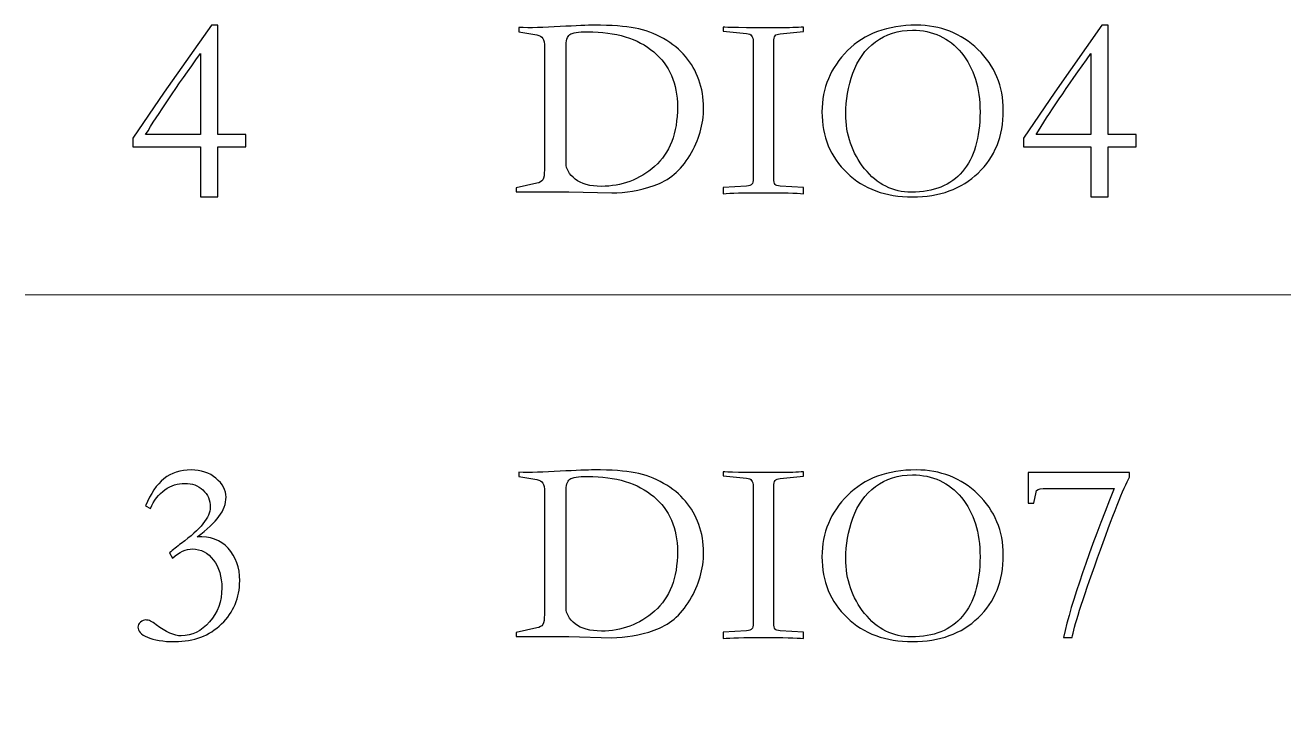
# Model space of a CAD drawing. Header units: millimetres. Extents: x 242 to 1026, y -183 to 372.
# Drawn here: x 504.27 to 517.2, y 223.19 to 230.33 of the extents above; entities that cross this region are included whole.
import ezdxf

# ---------------------------------------------------------------- set-up
doc = ezdxf.new("R2010")
doc.units = ezdxf.units.MM
doc.header["$LTSCALE"] = 30.734
doc.layers.add('layer 1', color=7, linetype='CONTINUOUS')

msp = doc.modelspace()

# ---------------------------------------------------------------- linework, layer by layer
at = {"layer": 'layer 1'}
for points, knots in [([(506.184, 230.327), (506.184, 230.327), (506.249, 230.327), (506.249, 230.327), (506.249, 230.327), (506.249, 230.327), (506.249, 229.203), (506.249, 229.203), (506.249, 229.203), (506.249, 229.203), (506.536, 229.203), (506.536, 229.203), (506.536, 229.203), (506.536, 229.203), (506.536, 229.078), (506.536, 229.078), (506.536, 229.078), (506.536, 229.078), (506.249, 229.078), (506.249, 229.078), (506.249, 229.078), (506.249, 229.078), (506.249, 228.563), (506.249, 228.563), (506.249, 228.563), (506.249, 228.563), (506.07, 228.563), (506.07, 228.563), (506.07, 228.563), (506.07, 228.563), (506.07, 229.078), (506.07, 229.078), (506.07, 229.078), (506.07, 229.078), (505.377, 229.078), (505.377, 229.078), (505.377, 229.078), (505.377, 229.078), (505.377, 229.168), (505.377, 229.168), (505.377, 229.168), (505.377, 229.168), (505.699, 229.639), (505.699, 229.639), (505.699, 229.639), (505.699, 229.639), (506.184, 230.327), (506.184, 230.327)], [0, 0, 0, 0, 0.076923, 0.076923, 0.076923, 0.076923, 0.153846, 0.153846, 0.153846, 0.153846, 0.230769, 0.230769, 0.230769, 0.230769, 0.307692, 0.307692, 0.307692, 0.307692, 0.384615, 0.384615, 0.384615, 0.384615, 0.461538, 0.461538, 0.461538, 0.461538, 0.538462, 0.538462, 0.538462, 0.538462, 0.615385, 0.615385, 0.615385, 0.615385, 0.692308, 0.692308, 0.692308, 0.692308, 0.769231, 0.769231, 0.769231, 0.769231, 0.846154, 0.846154, 0.846154, 0.846154, 1, 1, 1, 1]), ([(509.603, 230.1), (509.603, 230.143), (509.598, 230.174), (509.587, 230.192), (509.587, 230.192), (509.576, 230.21), (509.555, 230.222), (509.525, 230.227), (509.525, 230.227), (509.525, 230.227), (509.34, 230.259), (509.34, 230.259), (509.34, 230.259), (509.34, 230.259), (509.34, 230.303), (509.34, 230.303), (509.34, 230.303), (509.456, 230.299), (509.597, 230.302), (509.763, 230.312), (509.763, 230.312), (509.929, 230.322), (510.047, 230.327), (510.115, 230.327), (510.115, 230.327), (510.292, 230.327), (510.432, 230.317), (510.535, 230.297), (510.535, 230.297), (510.638, 230.278), (510.735, 230.241), (510.826, 230.189), (510.826, 230.189), (510.918, 230.137), (510.993, 230.076), (511.051, 230.006), (511.051, 230.006), (511.11, 229.937), (511.156, 229.857), (511.188, 229.766), (511.188, 229.766), (511.221, 229.676), (511.237, 229.58), (511.237, 229.479), (511.237, 229.479), (511.237, 229.309), (511.19, 229.146), (511.096, 228.99), (511.096, 228.99), (511.002, 228.834), (510.88, 228.731), (510.73, 228.68), (510.73, 228.68), (510.58, 228.629), (510.435, 228.604), (510.294, 228.604), (510.294, 228.604), (510.294, 228.604), (509.855, 228.615), (509.855, 228.615), (509.855, 228.615), (509.855, 228.615), (509.313, 228.615), (509.313, 228.615), (509.313, 228.615), (509.313, 228.615), (509.313, 228.658), (509.313, 228.658), (509.313, 228.658), (509.313, 228.658), (509.525, 228.704), (509.525, 228.704), (509.525, 228.704), (509.554, 228.71), (509.574, 228.722), (509.586, 228.74), (509.586, 228.74), (509.597, 228.758), (509.603, 228.792), (509.603, 228.843), (509.603, 228.843), (509.603, 228.843), (509.603, 230.1), (509.603, 230.1)], [0, 0, 0, 0, 0.045455, 0.045455, 0.045455, 0.045455, 0.090909, 0.090909, 0.090909, 0.090909, 0.136364, 0.136364, 0.136364, 0.136364, 0.181818, 0.181818, 0.181818, 0.181818, 0.227273, 0.227273, 0.227273, 0.227273, 0.272727, 0.272727, 0.272727, 0.272727, 0.318182, 0.318182, 0.318182, 0.318182, 0.363636, 0.363636, 0.363636, 0.363636, 0.409091, 0.409091, 0.409091, 0.409091, 0.454545, 0.454545, 0.454545, 0.454545, 0.5, 0.5, 0.5, 0.5, 0.545455, 0.545455, 0.545455, 0.545455, 0.590909, 0.590909, 0.590909, 0.590909, 0.636364, 0.636364, 0.636364, 0.636364, 0.681818, 0.681818, 0.681818, 0.681818, 0.727273, 0.727273, 0.727273, 0.727273, 0.772727, 0.772727, 0.772727, 0.772727, 0.818182, 0.818182, 0.818182, 0.818182, 0.863636, 0.863636, 0.863636, 0.863636, 0.909091, 0.909091, 0.909091, 0.909091, 1, 1, 1, 1]), ([(509.825, 228.908), (509.825, 228.85), (509.857, 228.796), (509.919, 228.746), (509.919, 228.746), (509.981, 228.697), (510.071, 228.672), (510.188, 228.672), (510.188, 228.672), (510.396, 228.672), (510.578, 228.74), (510.734, 228.876), (510.734, 228.876), (510.891, 229.013), (510.969, 229.217), (510.969, 229.49), (510.969, 229.49), (510.969, 229.728), (510.887, 229.916), (510.725, 230.054), (510.725, 230.054), (510.562, 230.191), (510.337, 230.259), (510.048, 230.259), (510.048, 230.259), (509.95, 230.259), (509.889, 230.25), (509.863, 230.231), (509.863, 230.231), (509.838, 230.212), (509.825, 230.168), (509.825, 230.1), (509.825, 230.1), (509.825, 230.1), (509.825, 228.908), (509.825, 228.908)], [0, 0, 0, 0, 0.1, 0.1, 0.1, 0.1, 0.2, 0.2, 0.2, 0.2, 0.3, 0.3, 0.3, 0.3, 0.4, 0.4, 0.4, 0.4, 0.5, 0.5, 0.5, 0.5, 0.6, 0.6, 0.6, 0.6, 0.7, 0.7, 0.7, 0.7, 0.8, 0.8, 0.8, 0.8, 1, 1, 1, 1]), ([(511.746, 228.753), (511.746, 228.753), (511.746, 230.154), (511.746, 230.154), (511.746, 230.154), (511.746, 230.185), (511.741, 230.206), (511.731, 230.219), (511.731, 230.219), (511.721, 230.232), (511.704, 230.239), (511.679, 230.241), (511.679, 230.241), (511.679, 230.241), (511.44, 230.265), (511.44, 230.265), (511.44, 230.265), (511.44, 230.265), (511.44, 230.308), (511.44, 230.308), (511.44, 230.308), (511.46, 230.303), (511.65, 230.3), (512.009, 230.3), (512.009, 230.3), (512.116, 230.3), (512.201, 230.303), (512.264, 230.308), (512.264, 230.308), (512.264, 230.308), (512.264, 230.262), (512.264, 230.262), (512.264, 230.262), (512.264, 230.262), (512.025, 230.238), (512.025, 230.238), (512.025, 230.238), (512, 230.236), (511.982, 230.23), (511.972, 230.219), (511.972, 230.219), (511.963, 230.208), (511.958, 230.186), (511.958, 230.154), (511.958, 230.154), (511.958, 230.154), (511.958, 228.753), (511.958, 228.753), (511.958, 228.753), (511.958, 228.722), (511.962, 228.702), (511.971, 228.692), (511.971, 228.692), (511.98, 228.682), (511.998, 228.676), (512.025, 228.675), (512.025, 228.675), (512.025, 228.675), (512.264, 228.661), (512.264, 228.661), (512.264, 228.661), (512.264, 228.661), (512.264, 228.596), (512.264, 228.596), (512.264, 228.596), (512.192, 228.603), (512.054, 228.607), (511.852, 228.607), (511.852, 228.607), (511.65, 228.607), (511.512, 228.603), (511.44, 228.596), (511.44, 228.596), (511.44, 228.596), (511.44, 228.661), (511.44, 228.661), (511.44, 228.661), (511.44, 228.661), (511.679, 228.675), (511.679, 228.675), (511.679, 228.675), (511.706, 228.678), (511.724, 228.685), (511.733, 228.694), (511.733, 228.694), (511.742, 228.703), (511.746, 228.722), (511.746, 228.753)], [0, 0, 0, 0, 0.043478, 0.043478, 0.043478, 0.043478, 0.086957, 0.086957, 0.086957, 0.086957, 0.130435, 0.130435, 0.130435, 0.130435, 0.173913, 0.173913, 0.173913, 0.173913, 0.217391, 0.217391, 0.217391, 0.217391, 0.26087, 0.26087, 0.26087, 0.26087, 0.304348, 0.304348, 0.304348, 0.304348, 0.347826, 0.347826, 0.347826, 0.347826, 0.391304, 0.391304, 0.391304, 0.391304, 0.434783, 0.434783, 0.434783, 0.434783, 0.478261, 0.478261, 0.478261, 0.478261, 0.521739, 0.521739, 0.521739, 0.521739, 0.565217, 0.565217, 0.565217, 0.565217, 0.608696, 0.608696, 0.608696, 0.608696, 0.652174, 0.652174, 0.652174, 0.652174, 0.695652, 0.695652, 0.695652, 0.695652, 0.73913, 0.73913, 0.73913, 0.73913, 0.782609, 0.782609, 0.782609, 0.782609, 0.826087, 0.826087, 0.826087, 0.826087, 0.869565, 0.869565, 0.869565, 0.869565, 0.913043, 0.913043, 0.913043, 0.913043, 1, 1, 1, 1]), ([(513.383, 228.563), (513.106, 228.563), (512.882, 228.646), (512.711, 228.81), (512.711, 228.81), (512.539, 228.974), (512.453, 229.183), (512.453, 229.436), (512.453, 229.436), (512.453, 229.682), (512.541, 229.891), (512.716, 230.066), (512.716, 230.066), (512.891, 230.24), (513.126, 230.327), (513.421, 230.327), (513.421, 230.327), (513.67, 230.327), (513.881, 230.244), (514.055, 230.077), (514.055, 230.077), (514.228, 229.91), (514.315, 229.701), (514.315, 229.452), (514.315, 229.452), (514.315, 229.187), (514.229, 228.972), (514.057, 228.809), (514.057, 228.809), (513.886, 228.645), (513.661, 228.563), (513.383, 228.563)], [0, 0, 0, 0, 0.111111, 0.111111, 0.111111, 0.111111, 0.222222, 0.222222, 0.222222, 0.222222, 0.333333, 0.333333, 0.333333, 0.333333, 0.444444, 0.444444, 0.444444, 0.444444, 0.555556, 0.555556, 0.555556, 0.555556, 0.666667, 0.666667, 0.666667, 0.666667, 0.777778, 0.777778, 0.777778, 0.777778, 1, 1, 1, 1]), ([(512.697, 229.417), (512.697, 229.202), (512.762, 229.014), (512.891, 228.853), (512.891, 228.853), (513.02, 228.693), (513.18, 228.612), (513.372, 228.612), (513.372, 228.612), (513.601, 228.612), (513.776, 228.683), (513.896, 228.824), (513.896, 228.824), (514.016, 228.964), (514.076, 229.169), (514.076, 229.436), (514.076, 229.436), (514.076, 229.685), (514.013, 229.887), (513.885, 230.043), (513.885, 230.043), (513.758, 230.198), (513.59, 230.276), (513.383, 230.276), (513.383, 230.276), (513.235, 230.276), (513.108, 230.236), (513.002, 230.157), (513.002, 230.157), (512.896, 230.077), (512.819, 229.969), (512.77, 229.833), (512.77, 229.833), (512.722, 229.696), (512.697, 229.558), (512.697, 229.417)], [0, 0, 0, 0, 0.1, 0.1, 0.1, 0.1, 0.2, 0.2, 0.2, 0.2, 0.3, 0.3, 0.3, 0.3, 0.4, 0.4, 0.4, 0.4, 0.5, 0.5, 0.5, 0.5, 0.6, 0.6, 0.6, 0.6, 0.7, 0.7, 0.7, 0.7, 0.8, 0.8, 0.8, 0.8, 1, 1, 1, 1]), ([(515.328, 230.327), (515.328, 230.327), (515.393, 230.327), (515.393, 230.327), (515.393, 230.327), (515.393, 230.327), (515.393, 229.203), (515.393, 229.203), (515.393, 229.203), (515.393, 229.203), (515.68, 229.203), (515.68, 229.203), (515.68, 229.203), (515.68, 229.203), (515.68, 229.078), (515.68, 229.078), (515.68, 229.078), (515.68, 229.078), (515.393, 229.078), (515.393, 229.078), (515.393, 229.078), (515.393, 229.078), (515.393, 228.563), (515.393, 228.563), (515.393, 228.563), (515.393, 228.563), (515.214, 228.563), (515.214, 228.563), (515.214, 228.563), (515.214, 228.563), (515.214, 229.078), (515.214, 229.078), (515.214, 229.078), (515.214, 229.078), (514.521, 229.078), (514.521, 229.078), (514.521, 229.078), (514.521, 229.078), (514.521, 229.168), (514.521, 229.168), (514.521, 229.168), (514.521, 229.168), (514.843, 229.639), (514.843, 229.639), (514.843, 229.639), (514.843, 229.639), (515.328, 230.327), (515.328, 230.327)], [0, 0, 0, 0, 0.076923, 0.076923, 0.076923, 0.076923, 0.153846, 0.153846, 0.153846, 0.153846, 0.230769, 0.230769, 0.230769, 0.230769, 0.307692, 0.307692, 0.307692, 0.307692, 0.384615, 0.384615, 0.384615, 0.384615, 0.461538, 0.461538, 0.461538, 0.461538, 0.538462, 0.538462, 0.538462, 0.538462, 0.615385, 0.615385, 0.615385, 0.615385, 0.692308, 0.692308, 0.692308, 0.692308, 0.769231, 0.769231, 0.769231, 0.769231, 0.846154, 0.846154, 0.846154, 0.846154, 1, 1, 1, 1]), ([(506.07, 229.203), (506.07, 229.203), (506.07, 230.035), (506.07, 230.035), (506.07, 230.035), (505.825, 229.693), (505.637, 229.416), (505.507, 229.203), (505.507, 229.203), (505.507, 229.203), (506.07, 229.203), (506.07, 229.203)], [0, 0, 0, 0, 0.25, 0.25, 0.25, 0.25, 0.5, 0.5, 0.5, 0.5, 1, 1, 1, 1]), ([(515.214, 229.203), (515.214, 229.203), (515.214, 230.035), (515.214, 230.035), (515.214, 230.035), (514.969, 229.693), (514.781, 229.416), (514.651, 229.203), (514.651, 229.203), (514.651, 229.203), (515.214, 229.203), (515.214, 229.203)], [0, 0, 0, 0, 0.25, 0.25, 0.25, 0.25, 0.5, 0.5, 0.5, 0.5, 1, 1, 1, 1]), ([(505.556, 225.365), (505.556, 225.365), (505.507, 225.392), (505.507, 225.392), (505.507, 225.392), (505.559, 225.517), (505.622, 225.609), (505.696, 225.67), (505.696, 225.67), (505.771, 225.73), (505.864, 225.76), (505.976, 225.76), (505.976, 225.76), (506.077, 225.76), (506.162, 225.731), (506.23, 225.674), (506.23, 225.674), (506.299, 225.616), (506.333, 225.552), (506.333, 225.481), (506.333, 225.481), (506.333, 225.411), (506.309, 225.344), (506.261, 225.281), (506.261, 225.281), (506.213, 225.218), (506.139, 225.148), (506.038, 225.072), (506.038, 225.072), (506.17, 225.081), (506.275, 225.042), (506.355, 224.956), (506.355, 224.956), (506.434, 224.869), (506.474, 224.758), (506.474, 224.622), (506.474, 224.622), (506.474, 224.447), (506.412, 224.299), (506.287, 224.178), (506.287, 224.178), (506.162, 224.057), (506.003, 223.997), (505.81, 223.997), (505.81, 223.997), (505.686, 223.997), (505.591, 224.012), (505.526, 224.041), (505.526, 224.041), (505.461, 224.071), (505.428, 224.106), (505.428, 224.146), (505.428, 224.146), (505.428, 224.164), (505.437, 224.18), (505.454, 224.196), (505.454, 224.196), (505.471, 224.211), (505.49, 224.219), (505.51, 224.219), (505.51, 224.219), (505.54, 224.219), (505.575, 224.203), (505.615, 224.17), (505.615, 224.17), (505.716, 224.094), (505.802, 224.056), (505.873, 224.056), (505.873, 224.056), (505.983, 224.056), (506.08, 224.104), (506.164, 224.2), (506.164, 224.2), (506.248, 224.296), (506.29, 224.412), (506.29, 224.549), (506.29, 224.549), (506.29, 224.665), (506.261, 224.76), (506.204, 224.835), (506.204, 224.835), (506.148, 224.91), (506.076, 224.948), (505.989, 224.948), (505.989, 224.948), (505.922, 224.948), (505.854, 224.917), (505.783, 224.855), (505.783, 224.855), (505.783, 224.855), (505.753, 224.907), (505.753, 224.907), (505.753, 224.907), (505.789, 224.939), (505.829, 224.972), (505.873, 225.005), (505.873, 225.005), (506.071, 225.151), (506.171, 225.275), (506.171, 225.376), (506.171, 225.376), (506.171, 225.45), (506.146, 225.509), (506.096, 225.554), (506.096, 225.554), (506.046, 225.6), (505.985, 225.622), (505.91, 225.622), (505.91, 225.622), (505.838, 225.622), (505.77, 225.6), (505.706, 225.556), (505.706, 225.556), (505.642, 225.512), (505.592, 225.448), (505.556, 225.365)], [0, 0, 0, 0, 0.033333, 0.033333, 0.033333, 0.033333, 0.066667, 0.066667, 0.066667, 0.066667, 0.1, 0.1, 0.1, 0.1, 0.133333, 0.133333, 0.133333, 0.133333, 0.166667, 0.166667, 0.166667, 0.166667, 0.2, 0.2, 0.2, 0.2, 0.233333, 0.233333, 0.233333, 0.233333, 0.266667, 0.266667, 0.266667, 0.266667, 0.3, 0.3, 0.3, 0.3, 0.333333, 0.333333, 0.333333, 0.333333, 0.366667, 0.366667, 0.366667, 0.366667, 0.4, 0.4, 0.4, 0.4, 0.433333, 0.433333, 0.433333, 0.433333, 0.466667, 0.466667, 0.466667, 0.466667, 0.5, 0.5, 0.5, 0.5, 0.533333, 0.533333, 0.533333, 0.533333, 0.566667, 0.566667, 0.566667, 0.566667, 0.6, 0.6, 0.6, 0.6, 0.633333, 0.633333, 0.633333, 0.633333, 0.666667, 0.666667, 0.666667, 0.666667, 0.7, 0.7, 0.7, 0.7, 0.733333, 0.733333, 0.733333, 0.733333, 0.766667, 0.766667, 0.766667, 0.766667, 0.8, 0.8, 0.8, 0.8, 0.833333, 0.833333, 0.833333, 0.833333, 0.866667, 0.866667, 0.866667, 0.866667, 0.9, 0.9, 0.9, 0.9, 0.933333, 0.933333, 0.933333, 0.933333, 1, 1, 1, 1]), ([(509.603, 225.533), (509.603, 225.576), (509.598, 225.607), (509.587, 225.625), (509.587, 225.625), (509.576, 225.643), (509.555, 225.655), (509.525, 225.66), (509.525, 225.66), (509.525, 225.66), (509.34, 225.693), (509.34, 225.693), (509.34, 225.693), (509.34, 225.693), (509.34, 225.736), (509.34, 225.736), (509.34, 225.736), (509.456, 225.732), (509.597, 225.736), (509.763, 225.746), (509.763, 225.746), (509.929, 225.755), (510.047, 225.76), (510.115, 225.76), (510.115, 225.76), (510.292, 225.76), (510.432, 225.75), (510.535, 225.731), (510.535, 225.731), (510.638, 225.711), (510.735, 225.675), (510.826, 225.622), (510.826, 225.622), (510.918, 225.57), (510.993, 225.509), (511.051, 225.439), (511.051, 225.439), (511.11, 225.37), (511.156, 225.29), (511.188, 225.2), (511.188, 225.2), (511.221, 225.109), (511.237, 225.014), (511.237, 224.912), (511.237, 224.912), (511.237, 224.743), (511.19, 224.58), (511.096, 224.423), (511.096, 224.423), (511.002, 224.267), (510.88, 224.164), (510.73, 224.113), (510.73, 224.113), (510.58, 224.063), (510.435, 224.037), (510.294, 224.037), (510.294, 224.037), (510.294, 224.037), (509.855, 224.048), (509.855, 224.048), (509.855, 224.048), (509.855, 224.048), (509.313, 224.048), (509.313, 224.048), (509.313, 224.048), (509.313, 224.048), (509.313, 224.091), (509.313, 224.091), (509.313, 224.091), (509.313, 224.091), (509.525, 224.138), (509.525, 224.138), (509.525, 224.138), (509.554, 224.143), (509.574, 224.155), (509.586, 224.173), (509.586, 224.173), (509.597, 224.191), (509.603, 224.225), (509.603, 224.276), (509.603, 224.276), (509.603, 224.276), (509.603, 225.533), (509.603, 225.533)], [0, 0, 0, 0, 0.045455, 0.045455, 0.045455, 0.045455, 0.090909, 0.090909, 0.090909, 0.090909, 0.136364, 0.136364, 0.136364, 0.136364, 0.181818, 0.181818, 0.181818, 0.181818, 0.227273, 0.227273, 0.227273, 0.227273, 0.272727, 0.272727, 0.272727, 0.272727, 0.318182, 0.318182, 0.318182, 0.318182, 0.363636, 0.363636, 0.363636, 0.363636, 0.409091, 0.409091, 0.409091, 0.409091, 0.454545, 0.454545, 0.454545, 0.454545, 0.5, 0.5, 0.5, 0.5, 0.545455, 0.545455, 0.545455, 0.545455, 0.590909, 0.590909, 0.590909, 0.590909, 0.636364, 0.636364, 0.636364, 0.636364, 0.681818, 0.681818, 0.681818, 0.681818, 0.727273, 0.727273, 0.727273, 0.727273, 0.772727, 0.772727, 0.772727, 0.772727, 0.818182, 0.818182, 0.818182, 0.818182, 0.863636, 0.863636, 0.863636, 0.863636, 0.909091, 0.909091, 0.909091, 0.909091, 1, 1, 1, 1]), ([(509.825, 224.341), (509.825, 224.283), (509.857, 224.229), (509.919, 224.179), (509.919, 224.179), (509.981, 224.13), (510.071, 224.105), (510.188, 224.105), (510.188, 224.105), (510.396, 224.105), (510.578, 224.173), (510.734, 224.31), (510.734, 224.31), (510.891, 224.446), (510.969, 224.65), (510.969, 224.923), (510.969, 224.923), (510.969, 225.162), (510.887, 225.349), (510.725, 225.487), (510.725, 225.487), (510.562, 225.624), (510.337, 225.693), (510.048, 225.693), (510.048, 225.693), (509.95, 225.693), (509.889, 225.683), (509.863, 225.664), (509.863, 225.664), (509.838, 225.645), (509.825, 225.601), (509.825, 225.533), (509.825, 225.533), (509.825, 225.533), (509.825, 224.341), (509.825, 224.341)], [0, 0, 0, 0, 0.1, 0.1, 0.1, 0.1, 0.2, 0.2, 0.2, 0.2, 0.3, 0.3, 0.3, 0.3, 0.4, 0.4, 0.4, 0.4, 0.5, 0.5, 0.5, 0.5, 0.6, 0.6, 0.6, 0.6, 0.7, 0.7, 0.7, 0.7, 0.8, 0.8, 0.8, 0.8, 1, 1, 1, 1]), ([(511.746, 224.186), (511.746, 224.186), (511.746, 225.587), (511.746, 225.587), (511.746, 225.587), (511.746, 225.618), (511.741, 225.639), (511.731, 225.652), (511.731, 225.652), (511.721, 225.665), (511.704, 225.672), (511.679, 225.674), (511.679, 225.674), (511.679, 225.674), (511.44, 225.698), (511.44, 225.698), (511.44, 225.698), (511.44, 225.698), (511.44, 225.741), (511.44, 225.741), (511.44, 225.741), (511.46, 225.736), (511.65, 225.733), (512.009, 225.733), (512.009, 225.733), (512.116, 225.733), (512.201, 225.736), (512.264, 225.741), (512.264, 225.741), (512.264, 225.741), (512.264, 225.695), (512.264, 225.695), (512.264, 225.695), (512.264, 225.695), (512.025, 225.671), (512.025, 225.671), (512.025, 225.671), (512, 225.669), (511.982, 225.663), (511.972, 225.652), (511.972, 225.652), (511.963, 225.641), (511.958, 225.619), (511.958, 225.587), (511.958, 225.587), (511.958, 225.587), (511.958, 224.186), (511.958, 224.186), (511.958, 224.186), (511.958, 224.156), (511.962, 224.135), (511.971, 224.125), (511.971, 224.125), (511.98, 224.115), (511.998, 224.11), (512.025, 224.108), (512.025, 224.108), (512.025, 224.108), (512.264, 224.094), (512.264, 224.094), (512.264, 224.094), (512.264, 224.094), (512.264, 224.029), (512.264, 224.029), (512.264, 224.029), (512.192, 224.036), (512.054, 224.04), (511.852, 224.04), (511.852, 224.04), (511.65, 224.04), (511.512, 224.036), (511.44, 224.029), (511.44, 224.029), (511.44, 224.029), (511.44, 224.094), (511.44, 224.094), (511.44, 224.094), (511.44, 224.094), (511.679, 224.108), (511.679, 224.108), (511.679, 224.108), (511.706, 224.111), (511.724, 224.118), (511.733, 224.127), (511.733, 224.127), (511.742, 224.136), (511.746, 224.156), (511.746, 224.186)], [0, 0, 0, 0, 0.043478, 0.043478, 0.043478, 0.043478, 0.086957, 0.086957, 0.086957, 0.086957, 0.130435, 0.130435, 0.130435, 0.130435, 0.173913, 0.173913, 0.173913, 0.173913, 0.217391, 0.217391, 0.217391, 0.217391, 0.26087, 0.26087, 0.26087, 0.26087, 0.304348, 0.304348, 0.304348, 0.304348, 0.347826, 0.347826, 0.347826, 0.347826, 0.391304, 0.391304, 0.391304, 0.391304, 0.434783, 0.434783, 0.434783, 0.434783, 0.478261, 0.478261, 0.478261, 0.478261, 0.521739, 0.521739, 0.521739, 0.521739, 0.565217, 0.565217, 0.565217, 0.565217, 0.608696, 0.608696, 0.608696, 0.608696, 0.652174, 0.652174, 0.652174, 0.652174, 0.695652, 0.695652, 0.695652, 0.695652, 0.73913, 0.73913, 0.73913, 0.73913, 0.782609, 0.782609, 0.782609, 0.782609, 0.826087, 0.826087, 0.826087, 0.826087, 0.869565, 0.869565, 0.869565, 0.869565, 0.913043, 0.913043, 0.913043, 0.913043, 1, 1, 1, 1]), ([(513.383, 223.997), (513.106, 223.997), (512.882, 224.079), (512.711, 224.243), (512.711, 224.243), (512.539, 224.408), (512.453, 224.616), (512.453, 224.869), (512.453, 224.869), (512.453, 225.115), (512.541, 225.325), (512.716, 225.499), (512.716, 225.499), (512.891, 225.673), (513.126, 225.76), (513.421, 225.76), (513.421, 225.76), (513.67, 225.76), (513.881, 225.677), (514.055, 225.51), (514.055, 225.51), (514.228, 225.343), (514.315, 225.135), (514.315, 224.885), (514.315, 224.885), (514.315, 224.62), (514.229, 224.405), (514.057, 224.242), (514.057, 224.242), (513.886, 224.078), (513.661, 223.997), (513.383, 223.997)], [0, 0, 0, 0, 0.111111, 0.111111, 0.111111, 0.111111, 0.222222, 0.222222, 0.222222, 0.222222, 0.333333, 0.333333, 0.333333, 0.333333, 0.444444, 0.444444, 0.444444, 0.444444, 0.555556, 0.555556, 0.555556, 0.555556, 0.666667, 0.666667, 0.666667, 0.666667, 0.777778, 0.777778, 0.777778, 0.777778, 1, 1, 1, 1]), ([(512.697, 224.85), (512.697, 224.635), (512.762, 224.447), (512.891, 224.286), (512.891, 224.286), (513.02, 224.126), (513.18, 224.045), (513.372, 224.045), (513.372, 224.045), (513.601, 224.045), (513.776, 224.116), (513.896, 224.257), (513.896, 224.257), (514.016, 224.398), (514.076, 224.602), (514.076, 224.869), (514.076, 224.869), (514.076, 225.118), (514.013, 225.321), (513.885, 225.476), (513.885, 225.476), (513.758, 225.631), (513.59, 225.709), (513.383, 225.709), (513.383, 225.709), (513.235, 225.709), (513.108, 225.669), (513.002, 225.59), (513.002, 225.59), (512.896, 225.51), (512.819, 225.402), (512.77, 225.266), (512.77, 225.266), (512.722, 225.13), (512.697, 224.991), (512.697, 224.85)], [0, 0, 0, 0, 0.1, 0.1, 0.1, 0.1, 0.2, 0.2, 0.2, 0.2, 0.3, 0.3, 0.3, 0.3, 0.4, 0.4, 0.4, 0.4, 0.5, 0.5, 0.5, 0.5, 0.6, 0.6, 0.6, 0.6, 0.7, 0.7, 0.7, 0.7, 0.8, 0.8, 0.8, 0.8, 1, 1, 1, 1]), ([(514.569, 225.733), (514.569, 225.733), (515.612, 225.733), (515.612, 225.733), (515.612, 225.733), (515.612, 225.733), (515.612, 225.687), (515.612, 225.687), (515.612, 225.687), (515.551, 225.579), (515.441, 225.302), (515.283, 224.857), (515.283, 224.857), (515.125, 224.412), (515.038, 224.139), (515.022, 224.04), (515.022, 224.04), (515.022, 224.04), (514.932, 224.04), (514.932, 224.04), (514.932, 224.04), (515.019, 224.414), (515.193, 224.923), (515.455, 225.568), (515.455, 225.568), (515.455, 225.568), (514.724, 225.568), (514.724, 225.568), (514.724, 225.568), (514.679, 225.568), (514.654, 225.556), (514.651, 225.533), (514.651, 225.533), (514.651, 225.533), (514.629, 225.419), (514.629, 225.419), (514.629, 225.419), (514.629, 225.419), (514.569, 225.419), (514.569, 225.419), (514.569, 225.419), (514.569, 225.419), (514.569, 225.733), (514.569, 225.733)], [0, 0, 0, 0, 0.083333, 0.083333, 0.083333, 0.083333, 0.166667, 0.166667, 0.166667, 0.166667, 0.25, 0.25, 0.25, 0.25, 0.333333, 0.333333, 0.333333, 0.333333, 0.416667, 0.416667, 0.416667, 0.416667, 0.5, 0.5, 0.5, 0.5, 0.583333, 0.583333, 0.583333, 0.583333, 0.666667, 0.666667, 0.666667, 0.666667, 0.75, 0.75, 0.75, 0.75, 0.833333, 0.833333, 0.833333, 0.833333, 1, 1, 1, 1])]:
    msp.add_open_spline(points, degree=3, knots=knots, dxfattribs=at)
at = {"layer": 'layer 1', "lineweight": 20}
msp.add_open_spline([(504.271, 227.559), (504.271, 227.559), (544.651, 227.559), (544.651, 227.559), (544.651, 227.559), (544.651, 227.559), (544.649, 215.461), (544.649, 215.461)], degree=3, knots=[0, 0, 0, 0, 0.333333, 0.333333, 0.333333, 0.333333, 1, 1, 1, 1], dxfattribs=at)

doc.saveas('drawing.dxf')
